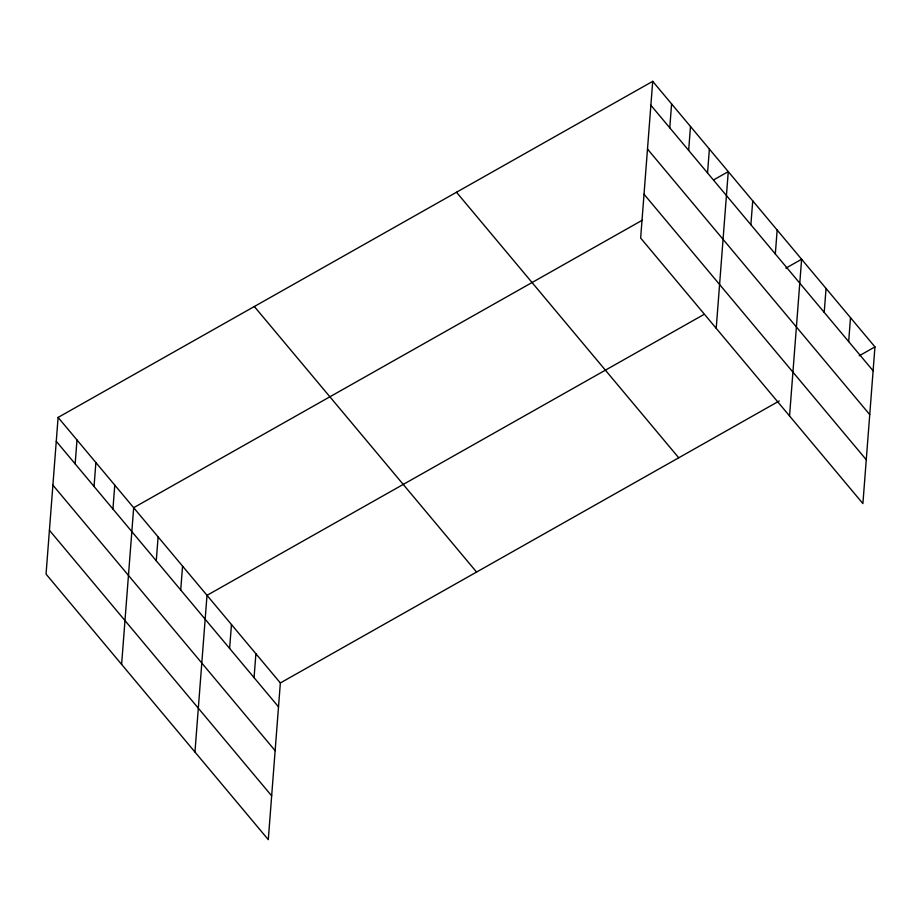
<?xml version="1.0" encoding="UTF-8"?>
<svg xmlns="http://www.w3.org/2000/svg" width="921" height="921" viewBox="0 0 921 921"><rect width="100%" height="100%" fill="white"/><g stroke="black" fill="none" stroke-linecap="round" stroke-linejoin="round"><path stroke-width="1.38" d="M58.104 417.42L46.05 574.105L268.287 839.653L280.352 682.956L58.104 417.42L652.713 81.347L874.95 346.895L862.896 503.58L640.648 238.044L652.713 81.347M75.154 463.885L76.996 439.985M94.046 486.461L95.888 462.561M112.938 509.025L114.78 485.125M121.607 664.398L133.672 507.701L642.271 220.234M156.271 560.808L158.113 536.908M180.723 590.016L182.565 566.116M194.953 752.02L207.006 595.334L703.506 314.717M229.617 648.442L231.459 624.542M254.058 677.649L255.9 653.749M669.763 127.812L671.605 103.923M688.655 150.388L690.485 126.488M707.547 172.964L709.377 149.064M716.216 328.325L728.269 171.628L713.74 179.848M750.88 224.736L752.722 200.847M775.321 253.954L777.163 230.054M789.55 415.958L801.615 259.262L785.866 268.161M824.214 312.369L826.056 288.469M848.667 341.576L850.509 317.676M280.352 682.956L779.258 400.969M859.201 355.794L874.95 346.895M650.871 105.247L873.108 370.795M647.498 149.064L869.735 414.611M644.021 194.216L866.27 459.763M456.494 192.247L678.731 457.795M254.323 306.509L476.571 572.056M56.273 441.32L278.51 706.856M52.9 485.137L275.137 750.684M49.423 530.289L271.66 795.836"/></g></svg>
